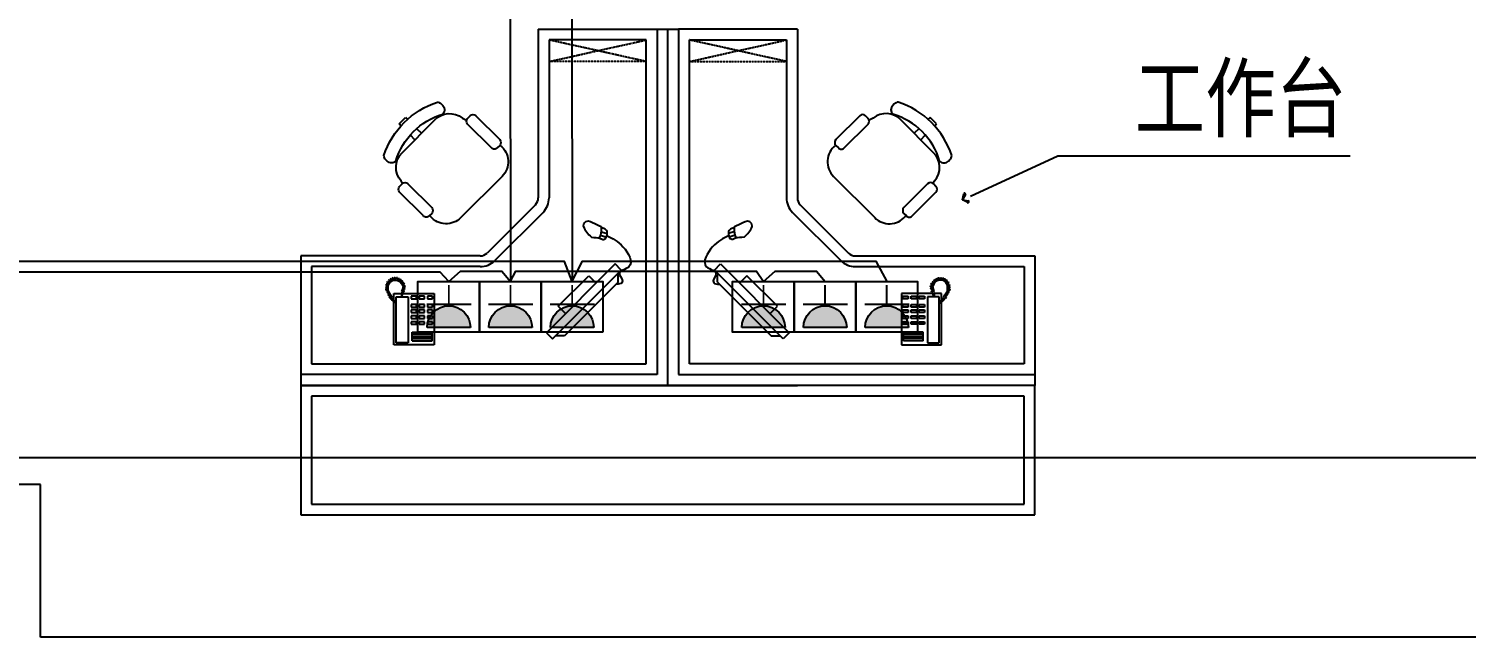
# Model space of a CAD drawing. Header units: inches. Extents: x 10 to 166961, y -47 to 131592.
# Drawn here: x 97067 to 103723, y 34892 to 37710 of the extents above; entities that cross this region are included whole.
import ezdxf

# ---------------------------------------------------------------- set-up
doc = ezdxf.new("R2010")
doc.units = ezdxf.units.IN
doc.header["$MEASUREMENT"] = 0
doc.linetypes.add('CONTINOUS', pattern=[0])
doc.linetypes.add('HIDDEN', pattern=[0.375, 0.25, -0.125])
for name, color, linetype in [('2', 2, 'Continuous'), ('6', 6, 'Continuous'), ('8', 8, 'Continuous'), ('z', 2, 'Continuous'), ('尺寸3', 31, 'Continuous'), ('插座图', 4, 'Continuous')]:
    doc.layers.add(name, color=color, linetype=linetype)
doc.styles.add('F', font='')
doc.styles.get('F').set_extended_font_data('SimHei')

# ---------------------------------------------------------------- blocks, each defined once
blk = doc.blocks.new('arrr')
at = {"layer": '6'}
for p, q in [((0, 0), (-0.54, 0.41)), ((-0.54, -0.41), (0, 0)), ((-0.39, 0.55), (0, 0)), ((0, 0), (-0.39, -0.55))]:
    blk.add_line(p, q, dxfattribs=at)
for centre, start, end in [((-0.47, 0.49), 34.9749, 232.6151), ((-0.47, -0.49), 127.3887, 325.0213)]:
    blk.add_arc(centre, 0.105, start, end, dxfattribs=at)
blk = doc.blocks.new('A$C127C375D')
at = {"layer": '插座图', "lineweight": -2}
blk.add_hatch(color=3, dxfattribs=at).paths.add_polyline_path([(91.7, 8.4, 1), (16.1, 8.4)])
at = {"layer": '插座图', "color": 3, "lineweight": -2}
blk.add_line((16.1, 8.4), (91.7, 8.4), dxfattribs=at)
blk.add_lwpolyline([(0, 0), (107.8, 0), (107.8, 88.6), (0, 88.6)], close=True, dxfattribs=at)
at = {"layer": '插座图', "color": 3, "lineweight": -2, "const_width": 3.2}
for points in [[(53.9, 46.2), (53.9, 82.6)], [(14.3, 48.8), (92.6, 48.8)]]:
    blk.add_lwpolyline(points, dxfattribs=at)
at = {"layer": '插座图', "color": 3, "lineweight": -2}
blk.add_arc((53.9, 8.4), 37.8, 0, 180, dxfattribs=at)

msp = doc.modelspace()

# ---------------------------------------------------------------- linework, layer by layer
at = {"color": 2}
for p, q in [((99296.7, 38004.7), (99297.2, 36540.8)), ((99582.2, 38004.7), (99582.7, 36540.8)), ((98972.5, 36582.5), (96164.5, 36582.5)), ((99011.7, 36539.3), (98972.5, 36582.5)), ((107697.2, 35723.5), (96040.2, 35723.5)), ((97121.5, 35599.5), (96040.2, 35599.5)), ((97121.5, 34892), (97121.5, 35599.5)), ((116006.4, 34892), (97121.5, 34892))]:
    msp.add_line(p, q, dxfattribs=at)
for points in [[(99582.7, 36539.3), (99547, 36632.5), (96086.5, 36632.5), (96040.2, 35795.3)], [(99582.7, 36540.8), (99630.5, 36634), (100989, 36634), (101040.7, 36539.3)], [(99011.7, 36539.3), (99066.5, 36587), (99258, 36587), (99297.2, 36539.3)], [(99297.2, 36540.8), (99323, 36587.5), (100436, 36587.5), (100469.7, 36539.3)], [(100468.7, 36539.3), (100523.5, 36587), (100715, 36587), (100754.2, 36539.3)]]:
    msp.add_lwpolyline(points, dxfattribs=at)
at = {"layer": '2', "color": 252}
for p, q in [((99426.1, 37708.5), (99976, 37708.5)), ((99976, 37708.5), (99976, 36108.5)), ((99976, 37708.5), (100076, 37708.5)), ((100026, 36058.5), (100026, 37708.5)), ((100076, 37708.5), (100076, 36108.5)), ((100625.9, 37708.5), (100076, 37708.5)), ((99976, 36108.5), (98326, 36108.5)), ((98326, 36108.5), (98326, 36058.5)), ((100076, 36108.5), (101726, 36108.5)), ((101726, 36108.5), (101726, 36058.5)), ((98326, 36058.5), (100026, 36058.5)), ((100026, 36058.5), (99426.1, 36058.5)), ((100026, 36058.5), (99426.1, 36058.5)), ((100026, 36058.5), (100625.9, 36058.5)), ((100026, 36058.5), (100625.9, 36058.5)), ((101726, 36058.5), (100026, 36058.5))]:
    msp.add_line(p, q, dxfattribs=at)
at = {"layer": '6', "color": 252}
for p, q in [((99426.1, 37708.5), (99426.1, 36927)), ((100625.9, 37708.5), (100625.9, 36927)), ((98977.1, 37362.1), (98984.1, 37355.2)), ((101074.9, 37362.1), (101067.9, 37355.2)), ((98781.6, 37269.3), (98811.8, 37299.5)), ((98795.3, 37136.3), (98947, 37288.8)), ((98811.8, 37299.5), (98821.5, 37289.8)), ((99074.8, 37296.5), (99094.2, 37287.4)), ((99099, 37295.3), (99110.3, 37306.7)), ((99137.5, 37306.7), (99247.6, 37196.6)), ((100914.5, 37306.7), (100804.4, 37196.6)), ((100953.1, 37295.3), (100941.7, 37306.7)), ((100977.2, 37296.5), (100957.8, 37287.4)), ((101256.7, 37136.3), (101105, 37288.8)), ((101240.2, 37299.5), (101230.5, 37289.8)), ((101270.4, 37269.3), (101240.2, 37299.5)), ((98791.3, 37259.7), (98781.6, 37269.3)), ((98854.8, 37196.1), (98834.1, 37216.8)), ((98864.2, 37246.8), (98884.8, 37226.3)), ((99209, 37158.1), (99099, 37268.1)), ((100843, 37158.1), (100953.1, 37268.1)), ((101187.8, 37246.8), (101167.2, 37226.3)), ((101197.2, 37196.1), (101217.9, 37216.8)), ((101260.8, 37259.7), (101270.4, 37269.3)), ((99247.6, 37169.4), (99236.2, 37158.1)), ((99248.7, 37170.6), (99250.1, 37169.5)), ((100803.4, 37170.6), (100801.9, 37169.5)), ((100804.4, 37169.4), (100815.8, 37158.1)), ((98726.4, 37097.4), (98719.4, 37104.4)), ((101325.6, 37097.4), (101332.6, 37104.4)), ((99258.5, 37025.9), (99067.8, 36835.3)), ((100793.5, 37025.9), (100984.2, 36835.3)), ((98784.1, 36980.4), (98795.5, 36991.8)), ((98894.1, 36843.2), (98784.1, 36953.2)), ((98797.4, 36993.5), (98790.9, 37005.4)), ((98822.7, 36991.8), (98932.7, 36881.8)), ((101229.3, 36991.8), (101119.3, 36881.8)), ((101157.9, 36843.2), (101267.9, 36953.2)), ((101254.6, 36993.5), (101261.1, 37005.4)), ((101267.9, 36980.4), (101256.5, 36991.8)), ((99413, 36895.2), (99189.3, 36671.5)), ((100639, 36895.2), (100862.7, 36671.5)), ((98932.7, 36854.6), (98921.3, 36843.2)), ((98927.1, 36840.2), (98923.1, 36844.9)), ((101119.3, 36854.6), (101130.7, 36843.2)), ((101124.9, 36840.2), (101128.9, 36844.9)), ((99157.5, 36658.4), (98326, 36658.4)), ((98326, 36658.4), (98326, 36108.5)), ((100894.5, 36658.4), (101726, 36658.4)), ((101726, 36658.4), (101726, 36108.5))]:
    msp.add_line(p, q, dxfattribs=at)
for centre, start, end in [((99381.1, 36927), 315.00001, 0), ((100670.9, 36927), 180, 224.99999), ((99157.5, 36703.4), 270, 315.00001), ((100894.5, 36703.4), 224.99999, 270)]:
    msp.add_arc(centre, 45, start, end, dxfattribs=at)
at = {"layer": '6', "color": 252, "extrusion": (0, 0, -1)}
for centre, major_axis, start_param, end_param in [((99078.9, 37002.6), (273.6, 273.6), 4.241936, 5.182842), ((98956.7, 37341.7), (20.4, 20.4), 4.712389, 4.726071), ((98956.7, 37341.7), (20.4, 20.4), -0.705229, 0), ((98963.7, 37334.7), (20.4, 20.4), 0, 1.570796), ((99073.6, 37007.9), (225.8, 225.8), 4.211213, 5.213565), ((99015.2, 37221), (68, 68), 4.709722, 6.166276), ((99112.6, 37281.7), (13.6, 13.6), 3.141593, 4.712389), ((99123.9, 37293.1), (13.6, 13.6), 4.712389, 6.283185), ((98739.8, 37124.8), (-20.4, 20.4), 6.269503, 6.283185), ((99222.6, 37171.7), (13.6, 13.6), 1.570796, 3.141593), ((99234, 37183), (13.6, 13.6), 0, 1.570796), ((99190.5, 37094), (68, 68), -0.116909, 1.570796), ((98739.8, 37124.8), (20.4, 20.4), 3.141593, 3.846821), ((98746.8, 37117.8), (20.4, 20.4), 1.570796, 3.141593), ((98863.6, 37068.5), (68, 68), 3.212044, 4.709722), ((98797.7, 36966.8), (13.6, 13.6), 3.141593, 4.712389), ((98809.1, 36978.2), (13.6, 13.6), 4.712389, 6.283185), ((98919.1, 36868.2), (13.6, 13.6), 0, 1.570796), ((98907.7, 36856.8), (13.6, 13.6), 1.570796, 3.141593), ((98999.8, 36903.3), (68, 68), 1.570796, 3.212044)]:
    msp.add_ellipse(centre, major_axis=major_axis, ratio=1, start_param=start_param, end_param=end_param, dxfattribs=at)
at = {"layer": '6', "color": 252}
for centre, major_axis, start_param, end_param in [((101088.3, 37334.7), (-20.4, 20.4), 0, 1.570796), ((101095.3, 37341.7), (-20.4, 20.4), -0.705229, 0), ((100973.1, 37002.6), (-273.6, 273.6), 4.241936, 5.182842), ((101095.3, 37341.7), (-20.4, 20.4), 4.712389, 4.726071), ((100928.1, 37293.1), (-13.6, 13.6), 4.712389, 6.283185), ((100939.4, 37281.7), (-13.6, 13.6), 3.141593, 4.712389), ((101036.8, 37221), (-68, 68), 4.709722, 6.166276), ((100978.4, 37007.9), (-225.8, 225.8), 4.211213, 5.213565), ((100861.5, 37094), (-68, 68), -0.116909, 1.570796), ((100818, 37183), (-13.6, 13.6), 0, 1.570796), ((100829.4, 37171.7), (-13.6, 13.6), 1.570796, 3.141593), ((101312.2, 37124.8), (20.4, 20.4), 6.269503, 6.283185), ((101188.4, 37068.5), (-68, 68), 3.212044, 4.709722), ((101305.2, 37117.8), (-20.4, 20.4), 1.570796, 3.141593), ((101312.2, 37124.8), (-20.4, 20.4), 3.141593, 3.846821), ((101242.9, 36978.2), (-13.6, 13.6), 4.712389, 6.283185), ((101254.3, 36966.8), (-13.6, 13.6), 3.141593, 4.712389), ((101132.9, 36868.2), (-13.6, 13.6), 0, 1.570796), ((101052.2, 36903.3), (-68, 68), 1.570796, 3.212044), ((101144.3, 36856.8), (-13.6, 13.6), 1.570796, 3.141593)]:
    msp.add_ellipse(centre, major_axis=major_axis, ratio=1, start_param=start_param, end_param=end_param, dxfattribs=at)
at = {"layer": '8', "color": 252, "linetype": 'HIDDEN'}
for p, q in [((99476.1, 37558.5), (99926, 37658.5)), ((99926, 37558.5), (99476.1, 37658.5)), ((100575.9, 37558.5), (100126, 37658.5)), ((100126, 37558.5), (100575.9, 37658.5)), ((99926, 37558.5), (99476.1, 37558.5)), ((100126, 37558.5), (100575.9, 37558.5))]:
    msp.add_line(p, q, dxfattribs=at)
at = {"layer": '8', "color": 252}
for p, q in [((99476.1, 37658.5), (99476.1, 36927)), ((99926, 37658.5), (99476.1, 37658.5)), ((99926, 36158.5), (99926, 37658.5)), ((100126, 36158.5), (100126, 37658.5)), ((100126, 37658.5), (100575.9, 37658.5)), ((100575.9, 37658.5), (100575.9, 36927)), ((99448.3, 36859.8), (99224.7, 36636.2)), ((100603.7, 36859.8), (100827.3, 36636.2)), ((99635.1, 36794.4), (99637.1, 36806.7)), ((99714.6, 36753.7), (99741.9, 36745.7)), ((99718.5, 36770.1), (99745.7, 36762.6)), ((100333.5, 36770.1), (100306.3, 36762.6)), ((100337.4, 36753.7), (100310.1, 36745.7)), ((100416.9, 36794.4), (100414.9, 36806.7)), ((99157.5, 36608.4), (98376, 36608.4)), ((98376, 36608.4), (98376, 36158.5)), ((98735.4, 36547.3), (98731.9, 36543.2)), ((98741.6, 36542.8), (98735.4, 36547.3)), ((98744.6, 36552.2), (98740.5, 36550.4)), ((98740.5, 36550.4), (98741.6, 36542.8)), ((98740.7, 36538.6), (98754.7, 36545.2)), ((98750.2, 36547), (98744.6, 36552.2)), ((98754.6, 36556.5), (98749.6, 36554.5)), ((98749.6, 36554.5), (98750.2, 36547)), ((98757.4, 36548.6), (98754.6, 36556.5)), ((98754.7, 36545.2), (98770.5, 36546.5)), ((98759.2, 36556), (98757.4, 36548.6)), ((98763.6, 36556.6), (98759.2, 36556)), ((98767.5, 36549.9), (98763.6, 36556.6)), ((98769.9, 36556.3), (98767.5, 36549.9)), ((98774.9, 36555.9), (98769.9, 36556.3)), ((98770.5, 36546.5), (98784.4, 36540.3)), ((98774.9, 36547.4), (98774.9, 36555.9)), ((98778.9, 36553.7), (98774.9, 36547.4)), ((98782.8, 36551.8), (98778.9, 36553.7)), ((98783.4, 36544.4), (98782.8, 36551.8)), ((98788.7, 36549.8), (98783.4, 36544.4)), ((98793.3, 36546.6), (98788.7, 36549.8)), ((98789.8, 36539), (98793.3, 36546.6)), ((100894.5, 36608.4), (101676, 36608.4)), ((101258.7, 36546.6), (101263.3, 36549.8)), ((101262.2, 36539), (101258.7, 36546.6)), ((101263.3, 36549.8), (101268.6, 36544.4)), ((101281.5, 36546.5), (101267.6, 36540.3)), ((101268.6, 36544.4), (101269.2, 36551.8)), ((101269.2, 36551.8), (101273.1, 36553.7)), ((101273.1, 36553.7), (101277.1, 36547.4)), ((101277.1, 36555.9), (101282.1, 36556.3)), ((101277.1, 36547.4), (101277.1, 36555.9)), ((101297.3, 36545.2), (101281.5, 36546.5)), ((101282.1, 36556.3), (101284.5, 36549.9)), ((101284.5, 36549.9), (101288.4, 36556.6)), ((101288.4, 36556.6), (101292.8, 36556)), ((101292.8, 36556), (101294.6, 36548.6)), ((101294.6, 36548.6), (101297.4, 36556.5)), ((101311.3, 36538.6), (101297.3, 36545.2)), ((101297.4, 36556.5), (101302.4, 36554.5)), ((101302.4, 36554.5), (101301.8, 36547)), ((101301.8, 36547), (101307.4, 36552.2)), ((101307.4, 36552.2), (101311.5, 36550.4)), ((101311.5, 36550.4), (101310.4, 36542.8)), ((101310.4, 36542.8), (101316.6, 36547.3)), ((101316.6, 36547.3), (101320.1, 36543.2)), ((101676, 36608.4), (101676, 36158.5)), ((98720.9, 36507.6), (98720.6, 36499.7)), ((98720.6, 36499.7), (98728, 36497.9)), ((98728.7, 36507.8), (98720.9, 36507.6)), ((98721.3, 36516.2), (98721, 36510.2)), ((98721, 36510.2), (98728.7, 36507.8)), ((98727.9, 36519.3), (98721.3, 36516.2)), ((98722.3, 36527.9), (98721.5, 36521.5)), ((98721.5, 36521.5), (98727.9, 36519.3)), ((98730.4, 36527.5), (98722.3, 36527.9)), ((98728, 36497.9), (98724.4, 36493.4)), ((98724.4, 36493.4), (98727.3, 36487)), ((98728.1, 36537.6), (98725.5, 36533.2)), ((98725.5, 36533.2), (98730.4, 36527.5)), ((98727.3, 36487), (98733.8, 36488.5)), ((98735.4, 36534.8), (98728.1, 36537.6)), ((98733.8, 36488.5), (98730, 36481.5)), ((98730, 36481.5), (98733.6, 36474.4)), ((98731.2, 36521.9), (98740.7, 36538.6)), ((98731.3, 36496.8), (98731.2, 36521.9)), ((98742.4, 36477.7), (98731.4, 36496.3)), ((98731.9, 36543.2), (98735.4, 36534.8)), ((98758, 36452.3), (98758, 36483.5)), ((98758, 36483.5), (98793.9, 36483.5)), ((98784.4, 36540.3), (98794.8, 36529.3)), ((98797.2, 36541.8), (98789.8, 36539)), ((98793.9, 36483.5), (98792.6, 36477.5)), ((98795.9, 36499.3), (98793.1, 36494.2)), ((98793.1, 36494.2), (98796.3, 36489.6)), ((98796.3, 36489.6), (98793.9, 36483.5)), ((98794.8, 36529.3), (98799.9, 36514.8)), ((98799.9, 36514.8), (98795.9, 36499.3)), ((98796.2, 36469.4), (98797.2, 36481.6)), ((98800.7, 36537.4), (98797.2, 36541.8)), ((98797.2, 36481.6), (98799.6, 36487.7)), ((98797.6, 36531.3), (98800.7, 36537.4)), ((98804.4, 36533.5), (98797.6, 36531.3)), ((98798, 36483.5), (98944, 36483.5)), ((98798.8, 36500.2), (98806.9, 36501.9)), ((98805.3, 36496.6), (98798.8, 36500.2)), ((98799.4, 36489.3), (98802.9, 36491.1)), ((98799.6, 36487.7), (98799.4, 36489.3)), ((98800.9, 36522.4), (98806.5, 36527.9)), ((98808.5, 36521.4), (98800.9, 36522.4)), ((98801.3, 36511.9), (98809.7, 36514.8)), ((98808.7, 36508.5), (98801.3, 36511.9)), ((98802.9, 36491.1), (98805.3, 36496.6)), ((98806.5, 36527.9), (98804.4, 36533.5)), ((98806.9, 36501.9), (98808.7, 36508.5)), ((98809.7, 36514.8), (98808.5, 36521.4)), ((98944, 36483.5), (98944, 36245.9)), ((101254, 36483.5), (101108, 36483.5)), ((101108, 36483.5), (101108, 36245.9)), ((101242.3, 36514.8), (101243.5, 36521.4)), ((101250.7, 36511.9), (101242.3, 36514.8)), ((101243.4, 36508.5), (101250.7, 36511.9)), ((101245.1, 36501.9), (101243.4, 36508.5)), ((101243.5, 36521.4), (101251.1, 36522.4)), ((101253.2, 36500.2), (101245.1, 36501.9)), ((101245.5, 36527.9), (101247.6, 36533.5)), ((101251.1, 36522.4), (101245.5, 36527.9)), ((101246.7, 36496.6), (101253.2, 36500.2)), ((101249.1, 36491.1), (101246.7, 36496.6)), ((101247.6, 36533.5), (101254.4, 36531.3)), ((101252.6, 36489.3), (101249.1, 36491.1)), ((101251.3, 36537.4), (101254.8, 36541.8)), ((101254.4, 36531.3), (101251.3, 36537.4)), ((101257.2, 36529.3), (101252.1, 36514.8)), ((101252.1, 36514.8), (101256.1, 36499.3)), ((101252.4, 36487.7), (101252.6, 36489.3)), ((101254.8, 36481.6), (101252.4, 36487.7)), ((101254.8, 36541.8), (101262.2, 36539)), ((101255.8, 36469.4), (101254.8, 36481.6)), ((101258.9, 36494.2), (101255.7, 36489.6)), ((101255.7, 36489.6), (101258.1, 36483.5)), ((101256.1, 36499.3), (101258.9, 36494.2)), ((101267.6, 36540.3), (101257.2, 36529.3)), ((101258.1, 36483.5), (101259.4, 36477.5)), ((101294, 36483.5), (101258.1, 36483.5)), ((101294, 36452.3), (101294, 36483.5)), ((101309.6, 36477.7), (101320.6, 36496.3)), ((101320.8, 36521.9), (101311.3, 36538.6)), ((101320.1, 36543.2), (101316.6, 36534.8)), ((101316.6, 36534.8), (101323.9, 36537.6)), ((101318.2, 36488.5), (101322, 36481.5)), ((101324.7, 36487), (101318.2, 36488.5)), ((101322, 36481.5), (101318.4, 36474.4)), ((101320.7, 36496.8), (101320.8, 36521.9)), ((101326.5, 36533.2), (101321.6, 36527.5)), ((101321.6, 36527.5), (101329.7, 36527.9)), ((101331, 36510.2), (101323.3, 36507.8)), ((101323.3, 36507.8), (101331.1, 36507.6)), ((101323.9, 36537.6), (101326.5, 36533.2)), ((101331.4, 36499.7), (101324, 36497.9)), ((101324, 36497.9), (101327.6, 36493.4)), ((101330.5, 36521.5), (101324.1, 36519.3)), ((101324.1, 36519.3), (101330.7, 36516.2)), ((101327.6, 36493.4), (101324.7, 36487)), ((101329.7, 36527.9), (101330.5, 36521.5)), ((101330.7, 36516.2), (101331, 36510.2)), ((101331.1, 36507.6), (101331.4, 36499.7)), ((98733.6, 36474.4), (98741.2, 36475.5)), ((98741.2, 36475.5), (98736.4, 36469.5)), ((98736.4, 36469.5), (98738.3, 36465.1)), ((98738.3, 36465.1), (98742, 36466.4)), ((98742, 36466.4), (98739.1, 36463.5)), ((98739.1, 36463.5), (98740.5, 36460.7)), ((98740.5, 36460.7), (98745.4, 36460.8)), ((98749, 36465.9), (98742.4, 36477.7)), ((98745.4, 36460.8), (98747.1, 36457.7)), ((98745.7, 36464.2), (98749, 36465.9)), ((98748.2, 36463.6), (98745.7, 36464.2)), ((98747.1, 36457.7), (98749.3, 36453.2)), ((98748.9, 36461.5), (98748.2, 36463.6)), ((98752.4, 36456.1), (98748.9, 36461.5)), ((98749.3, 36453.2), (98768.7, 36437.3)), ((98768.7, 36444.9), (98752.4, 36456.1)), ((98758, 36245.9), (98758, 36446.1)), ((98768.7, 36255.6), (98768.7, 36468.4)), ((98768.7, 36468.4), (98823.6, 36468.4)), ((98792.6, 36477.5), (98791.9, 36468.4)), ((98796.1, 36468.4), (98796.2, 36469.4)), ((98823.6, 36468.4), (98823.6, 36255.6)), ((98837.9, 36471.3), (98837.9, 36459.2)), ((98862.1, 36471.3), (98837.9, 36471.3)), ((98837.9, 36459.2), (98862.1, 36459.2)), ((98837.9, 36433.4), (98837.9, 36421.3)), ((98862.1, 36433.4), (98837.9, 36433.4)), ((98837.9, 36421.3), (98862.1, 36421.3)), ((98862.1, 36459.2), (98862.1, 36471.3)), ((98862.1, 36421.3), (98862.1, 36433.4)), ((98874.8, 36471.3), (98874.8, 36459.2)), ((98899.1, 36471.3), (98874.8, 36471.3)), ((98874.8, 36459.2), (98899.1, 36459.2)), ((98874.8, 36433.4), (98874.8, 36421.3)), ((98899.1, 36433.4), (98874.8, 36433.4)), ((98874.8, 36421.3), (98899.1, 36421.3)), ((98899.1, 36459.2), (98899.1, 36471.3)), ((98899.1, 36421.3), (98899.1, 36433.4)), ((98912.9, 36471.3), (98912.9, 36459.2)), ((98937.1, 36471.3), (98912.9, 36471.3)), ((98912.9, 36459.2), (98937.1, 36459.2)), ((98912.9, 36433.4), (98912.9, 36421.3)), ((98937.1, 36433.4), (98912.9, 36433.4)), ((98912.9, 36421.3), (98937.1, 36421.3)), ((98937.1, 36459.2), (98937.1, 36471.3)), ((98937.1, 36421.3), (98937.1, 36433.4)), ((101114.9, 36459.2), (101114.9, 36471.3)), ((101114.9, 36471.3), (101139.1, 36471.3)), ((101139.1, 36459.2), (101114.9, 36459.2)), ((101114.9, 36421.3), (101114.9, 36433.4)), ((101114.9, 36433.4), (101139.1, 36433.4)), ((101139.1, 36421.3), (101114.9, 36421.3)), ((101139.1, 36471.3), (101139.1, 36459.2)), ((101139.1, 36433.4), (101139.1, 36421.3)), ((101152.9, 36459.2), (101152.9, 36471.3)), ((101152.9, 36471.3), (101177.2, 36471.3)), ((101177.2, 36459.2), (101152.9, 36459.2)), ((101152.9, 36421.3), (101152.9, 36433.4)), ((101152.9, 36433.4), (101177.2, 36433.4)), ((101177.2, 36421.3), (101152.9, 36421.3)), ((101177.2, 36471.3), (101177.2, 36459.2)), ((101177.2, 36433.4), (101177.2, 36421.3)), ((101189.9, 36459.2), (101189.9, 36471.3)), ((101189.9, 36471.3), (101214.1, 36471.3)), ((101214.1, 36459.2), (101189.9, 36459.2)), ((101189.9, 36421.3), (101189.9, 36433.4)), ((101189.9, 36433.4), (101214.1, 36433.4)), ((101214.1, 36421.3), (101189.9, 36421.3)), ((101214.1, 36471.3), (101214.1, 36459.2)), ((101214.1, 36433.4), (101214.1, 36421.3)), ((101283.3, 36468.4), (101228.4, 36468.4)), ((101228.4, 36468.4), (101228.4, 36255.6)), ((101255.9, 36468.4), (101255.8, 36469.4)), ((101259.4, 36477.5), (101260.1, 36468.4)), ((101283.3, 36255.6), (101283.3, 36468.4)), ((101283.3, 36444.9), (101299.6, 36456.1)), ((101302.7, 36453.2), (101283.3, 36437.3)), ((101294, 36245.9), (101294, 36446.1)), ((101299.6, 36456.1), (101303.1, 36461.5)), ((101304.9, 36457.7), (101302.7, 36453.2)), ((101303, 36465.9), (101309.6, 36477.7)), ((101306.3, 36464.2), (101303, 36465.9)), ((101303.1, 36461.5), (101303.8, 36463.6)), ((101303.8, 36463.6), (101306.3, 36464.2)), ((101306.6, 36460.8), (101304.9, 36457.7)), ((101311.5, 36460.7), (101306.6, 36460.8)), ((101310, 36466.4), (101312.9, 36463.5)), ((101313.7, 36465.1), (101310, 36466.4)), ((101310.8, 36475.5), (101315.6, 36469.5)), ((101318.4, 36474.4), (101310.8, 36475.5)), ((101312.9, 36463.5), (101311.5, 36460.7)), ((101315.6, 36469.5), (101313.7, 36465.1)), ((98837.9, 36408), (98837.9, 36395.9)), ((98862.1, 36408), (98837.9, 36408)), ((98837.9, 36395.9), (98862.1, 36395.9)), ((98837.9, 36380.9), (98837.9, 36368.8)), ((98862.1, 36380.9), (98837.9, 36380.9)), ((98837.9, 36368.8), (98862.1, 36368.8)), ((98837.9, 36353.5), (98837.9, 36341.4)), ((98862.1, 36353.5), (98837.9, 36353.5)), ((98862.1, 36395.9), (98862.1, 36408)), ((98862.1, 36368.8), (98862.1, 36380.9)), ((98862.1, 36341.4), (98862.1, 36353.5)), ((98874.8, 36408), (98874.8, 36395.9)), ((98899.1, 36408), (98874.8, 36408)), ((98874.8, 36395.9), (98899.1, 36395.9)), ((98874.8, 36380.9), (98874.8, 36368.8)), ((98899.1, 36380.9), (98874.8, 36380.9)), ((98874.8, 36368.8), (98899.1, 36368.8)), ((98874.8, 36353.5), (98874.8, 36341.4)), ((98899.1, 36353.5), (98874.8, 36353.5)), ((98899.1, 36395.9), (98899.1, 36408)), ((98899.1, 36368.8), (98899.1, 36380.9)), ((98899.1, 36341.4), (98899.1, 36353.5)), ((98912.9, 36408), (98912.9, 36395.9)), ((98937.1, 36408), (98912.9, 36408)), ((98912.9, 36395.9), (98937.1, 36395.9)), ((98912.9, 36380.9), (98912.9, 36368.8)), ((98937.1, 36380.9), (98912.9, 36380.9)), ((98912.9, 36368.8), (98937.1, 36368.8)), ((98912.9, 36353.5), (98912.9, 36341.4)), ((98937.1, 36353.5), (98912.9, 36353.5)), ((98937.1, 36395.9), (98937.1, 36408)), ((98937.1, 36368.8), (98937.1, 36380.9)), ((98937.1, 36341.4), (98937.1, 36353.5)), ((101114.9, 36395.9), (101114.9, 36408)), ((101114.9, 36408), (101139.1, 36408)), ((101139.1, 36395.9), (101114.9, 36395.9)), ((101114.9, 36368.8), (101114.9, 36380.9)), ((101114.9, 36380.9), (101139.1, 36380.9)), ((101139.1, 36368.8), (101114.9, 36368.8)), ((101114.9, 36341.4), (101114.9, 36353.5)), ((101114.9, 36353.5), (101139.1, 36353.5)), ((101139.1, 36408), (101139.1, 36395.9)), ((101139.1, 36380.9), (101139.1, 36368.8)), ((101139.1, 36353.5), (101139.1, 36341.4)), ((101152.9, 36395.9), (101152.9, 36408)), ((101152.9, 36408), (101177.2, 36408)), ((101177.2, 36395.9), (101152.9, 36395.9)), ((101152.9, 36368.8), (101152.9, 36380.9)), ((101152.9, 36380.9), (101177.2, 36380.9)), ((101177.2, 36368.8), (101152.9, 36368.8)), ((101152.9, 36341.4), (101152.9, 36353.5)), ((101152.9, 36353.5), (101177.2, 36353.5)), ((101177.2, 36408), (101177.2, 36395.9)), ((101177.2, 36380.9), (101177.2, 36368.8)), ((101177.2, 36353.5), (101177.2, 36341.4)), ((101189.9, 36395.9), (101189.9, 36408)), ((101189.9, 36408), (101214.1, 36408)), ((101214.1, 36395.9), (101189.9, 36395.9)), ((101189.9, 36368.8), (101189.9, 36380.9)), ((101189.9, 36380.9), (101214.1, 36380.9)), ((101214.1, 36368.8), (101189.9, 36368.8)), ((101189.9, 36341.4), (101189.9, 36353.5)), ((101189.9, 36353.5), (101214.1, 36353.5)), ((101214.1, 36408), (101214.1, 36395.9)), ((101214.1, 36380.9), (101214.1, 36368.8)), ((101214.1, 36353.5), (101214.1, 36341.4)), ((98837.9, 36341.4), (98862.1, 36341.4)), ((98842.9, 36265.2), (98842.9, 36305)), ((98842.9, 36305), (98934.4, 36305)), ((98842.9, 36295), (98934.4, 36295)), ((98842.9, 36285), (98934.4, 36285)), ((98874.8, 36341.4), (98899.1, 36341.4)), ((98912.9, 36341.4), (98937.1, 36341.4)), ((98934.4, 36265), (98934.4, 36305)), ((101139.1, 36341.4), (101114.9, 36341.4)), ((101117.6, 36265), (101117.6, 36305)), ((101209.1, 36305), (101117.6, 36305)), ((101209.1, 36295), (101117.6, 36295)), ((101209.1, 36285), (101117.6, 36285)), ((101177.2, 36341.4), (101152.9, 36341.4)), ((101214.1, 36341.4), (101189.9, 36341.4)), ((101209.1, 36265.2), (101209.1, 36305)), ((98944, 36245.9), (98758, 36245.9)), ((98823.6, 36255.6), (98768.7, 36255.6)), ((98842.9, 36275), (98934.4, 36275)), ((98842.9, 36265), (98934.4, 36265)), ((101108, 36245.9), (101294, 36245.9)), ((101209.1, 36275), (101117.6, 36275)), ((101209.1, 36265), (101117.6, 36265)), ((101228.4, 36255.6), (101283.3, 36255.6)), ((98376, 36158.5), (99926, 36158.5)), ((101676, 36158.5), (100126, 36158.5))]:
    msp.add_line(p, q, dxfattribs=at)
at = {"layer": '8', "color": 252, "linetype": 'CONTINOUS'}
for p, q in [((99781.9, 36620.8), (99463.7, 36302.6)), ((99810.2, 36592.5), (99781.9, 36620.8)), ((100241.8, 36592.5), (100270.1, 36620.8)), ((100270.1, 36620.8), (100588.3, 36302.6)), ((99492, 36274.3), (99810.2, 36592.5)), ((99518.2, 36424.7), (99659.8, 36566.3)), ((99659.8, 36566.3), (99693.6, 36532.5)), ((99796.4, 36536.4), (99796, 36578.4)), ((100560, 36274.3), (100241.8, 36592.5)), ((100255.6, 36536.4), (100256, 36578.4)), ((100392.2, 36566.3), (100358.4, 36532.5)), ((100533.8, 36424.7), (100392.2, 36566.3)), ((99796.4, 36536.4), (99548.1, 36288.1)), ((100255.6, 36536.4), (100503.9, 36288.1)), ((99552, 36390.9), (99518.2, 36424.7)), ((100500, 36390.9), (100533.8, 36424.7)), ((99463.7, 36302.6), (99492, 36274.3)), ((99548.1, 36288.1), (99506.1, 36288.5)), ((100503.9, 36288.1), (100545.9, 36288.5)), ((100588.3, 36302.6), (100560, 36274.3))]:
    msp.add_line(p, q, dxfattribs=at)
at = {"layer": '8', "color": 252}
for centre, radius, start, end in [((99381.1, 36927), 95, 315.00001, 0), ((100670.9, 36927), 95, 180, 224.99999), ((99657.9, 36795.3), 23.8, 90.90774, 151.35729), ((99549.7, 36496.9), 339.7, 56.84052, 71.49685), ((100502.3, 36496.9), 339.7, 108.50315, 123.15948), ((100394.1, 36795.3), 23.8, 28.64271, 89.09226), ((99739.3, 36836.4), 112.4, 201.97257, 233.813), ((99629.3, 36782.4), 90, 332.1838, 3.69507), ((99727.6, 36765.2), 18, 5.55168, 63.67154), ((99704.4, 36762.9), 41.2, 322.75032, 5.55168), ((100347.6, 36762.9), 41.2, 174.44832, 217.24968), ((100324.4, 36765.2), 18, 116.32846, 174.44832), ((100422.7, 36782.4), 90, 176.30493, 207.8162), ((100312.7, 36836.4), 112.4, 306.187, 338.02743), ((99157.5, 36703.4), 95, 270, 315.00001), ((100894.5, 36703.4), 95, 224.99999, 270)]:
    msp.add_arc(centre, radius, start, end, dxfattribs=at)
for points, knots in [([(99673, 36745.7), (99685.9, 36741.2), (99702.1, 36745), (99721.7, 36734.8), (99730.7, 36732.8), (99737.8, 36737.8), (99738.8, 36740.2)], [0, 0, 0, 0, 61.392948, 66.317377, 85.526749, 97.068118, 97.068118, 97.068118, 97.068118]), ([(99745.6, 36751.7), (99770.2, 36738.9), (99821.3, 36712.2), (99884.3, 36601.9), (99777.5, 36586.6), (99830.7, 36536.8), (99799, 36525.6), (99787.1, 36527)], [0, 0, 0, 0, 89.180996, 185.391702, 247.379604, 284.879604, 301.833056, 301.833056, 301.833056, 301.833056]), ([(100306.4, 36751.7), (100281.8, 36738.9), (100230.7, 36712.2), (100167.7, 36601.9), (100274.5, 36586.6), (100221.3, 36536.8), (100253, 36525.6), (100264.9, 36527)], [0, 0, 0, 0, 89.180996, 185.391702, 247.379604, 284.879604, 301.833056, 301.833056, 301.833056, 301.833056]), ([(100379, 36745.7), (100366.1, 36741.2), (100349.9, 36745), (100330.3, 36734.8), (100321.4, 36732.8), (100314.2, 36737.8), (100313.2, 36740.2)], [0, 0, 0, 0, 61.392948, 66.317377, 85.526749, 97.068118, 97.068118, 97.068118, 97.068118])]:
    msp.add_open_spline(points, degree=3, knots=knots, dxfattribs=at)
at = {"layer": '尺寸3', "color": 252}
for p, q in [((101726, 36058.5), (98326, 36058.5)), ((98326, 36058.5), (98326, 35458.5)), ((101726, 35458.5), (101726, 36058.5)), ((101676, 36008.5), (98376, 36008.5)), ((98376, 36008.5), (98376, 35508.5)), ((101676, 35508.5), (101676, 36008.5)), ((98376, 35508.5), (98876, 35508.5)), ((98876, 35508.5), (98876, 35508.5)), ((98876, 35508.5), (101176, 35508.5)), ((101176, 35508.5), (101176, 35508.5)), ((101176, 35508.5), (101676, 35508.5)), ((98326, 35458.5), (98926, 35458.5)), ((98926, 35458.5), (98926, 35458.5)), ((98926, 35458.5), (101126, 35458.5)), ((101126, 35458.5), (101126, 35458.5)), ((101126, 35458.5), (101726, 35458.5))]:
    msp.add_line(p, q, dxfattribs=at)
msp.add_lwpolyline([(101427.6, 36935.4), (101831.5, 37121.7), (103185.8, 37121.7)], dxfattribs=at)

# ---------------------------------------------------------------- block references
at = {"layer": '尺寸3', "color": 252, "xscale": 40, "yscale": 40, "zscale": 40, "rotation": 204.7667085162656}
msp.add_blockref('arrr', (101391.3, 36918.6), dxfattribs=at)
at = {"layer": '插座图', "color": 0, "extrusion": (0, 0, -1), "xscale": 2.647941328235902, "yscale": 2.647941328417801, "zscale": -2.647941328421054}
for p in [(-99154.5, 36304.7), (-99440, 36304.7), (-99725.5, 36304.7), (-100611.5, 36304.7), (-100897, 36304.7), (-101182.5, 36304.7)]:
    msp.add_blockref('A$C127C375D', p, dxfattribs=at)

# ---------------------------------------------------------------- texts
at = {"layer": 'z', "color": 252, "style": 'F', "width": 0.8}
msp.add_text('工作台', height=300, dxfattribs=at).set_placement((102187.3, 37239.2))

doc.saveas('drawing.dxf')
